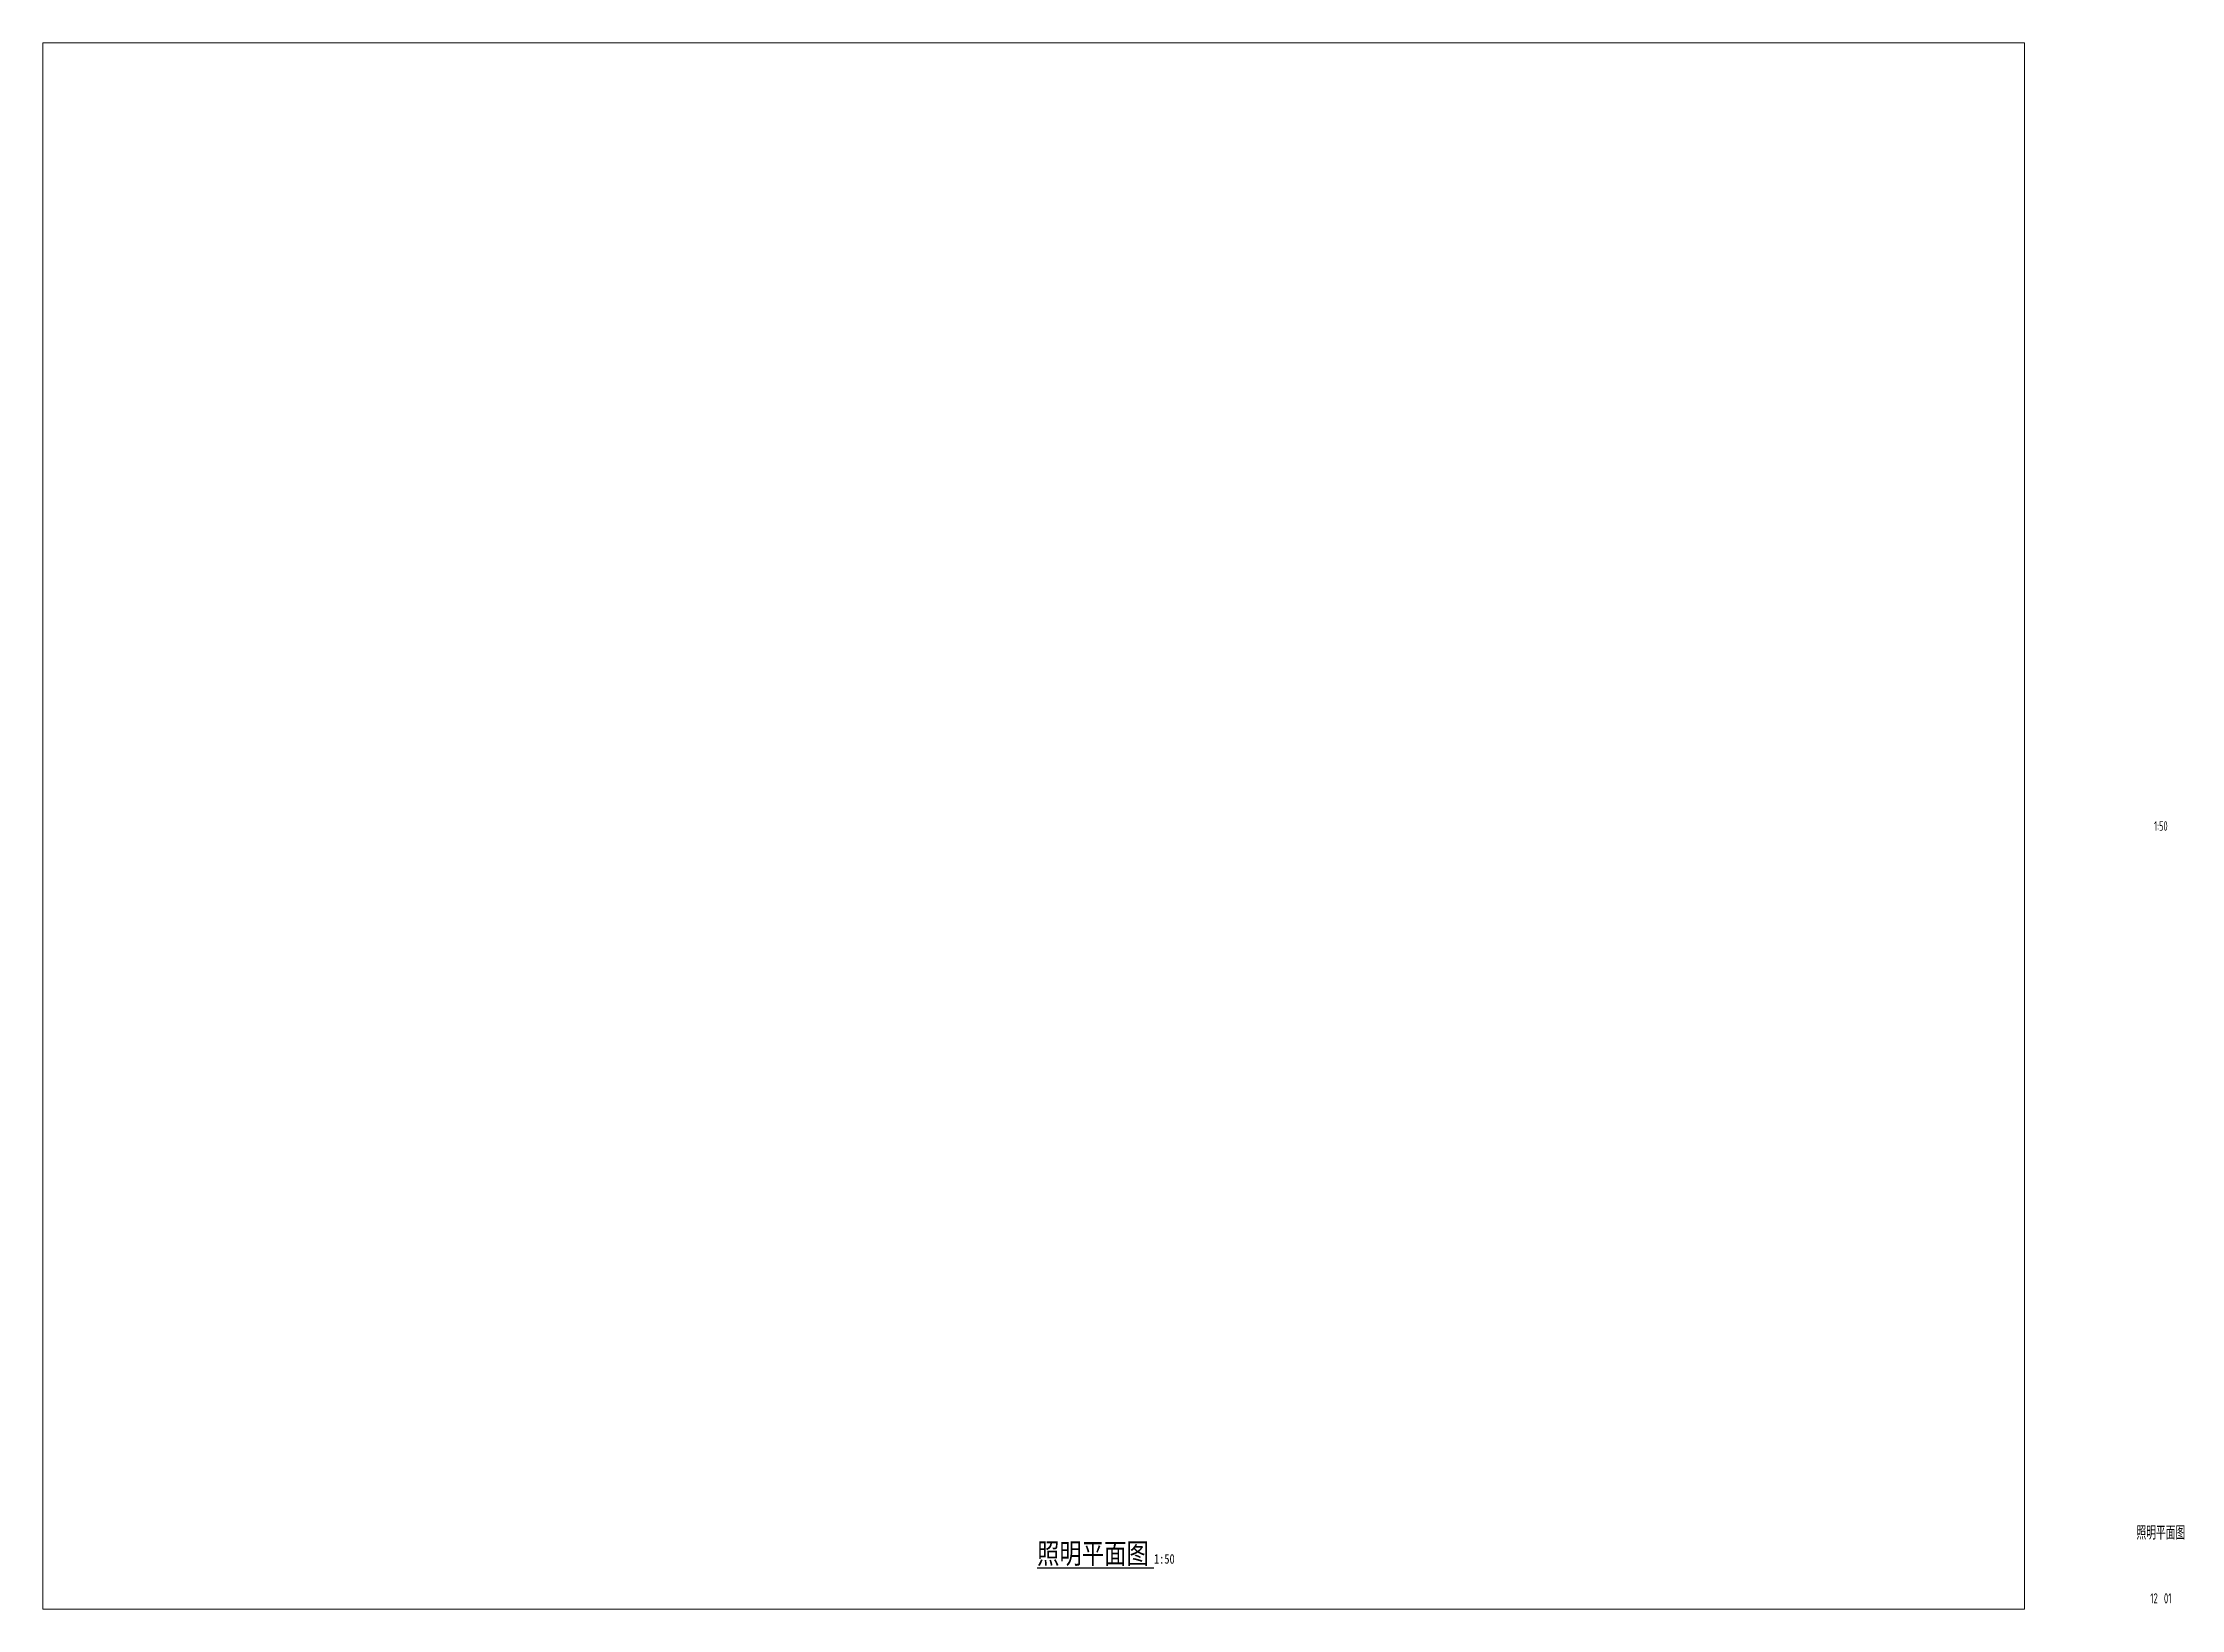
# Paper-space layout '照明平面图' of a CAD drawing. Header units: millimetres. Extents: x 25 to 808, y 10 to 584.
import ezdxf

# ---------------------------------------------------------------- set-up
doc = ezdxf.new("R2010")
doc.units = ezdxf.units.MM
doc.header["$LTSCALE"] = 500
doc.layers.add('C-SHET-PROF', color=6, linetype='Continuous')
doc.layers.add('E-SHET-VPRT', color=5, linetype='Continuous', plot=False)
doc.styles.add('TH-STYLE2', font='', dxfattribs={"width": 0.8})
doc.styles.add('TH-STYLE3', font='tssdeng.shx', dxfattribs={"width": 0.65, "bigfont": 'tssdchn.shx'})
doc.styles.get('TH-STYLE2').set_extended_font_data('STXihei')

psp = doc.layouts.new('照明平面图')

# ---------------------------------------------------------------- texts
at = {"layer": 'C-SHET-PROF', "attachment_point": 5}
for s, insert, char_height, style in [('1:50', (801, 297), 3.5, 'TH-STYLE3'), ('照明平面图', (801, 38), 5, 'TH-STYLE3'), ('{\\H1.071x;\\L照明平面图\\H0.4667x;\\l 1:50}', (414.5, 30), 7, 'TH-STYLE2'), ('{\\H1.071x;12}', (798.5, 14), 3.5, 'TH-STYLE3'), ('{\\H1.071x;01}', (803.5, 14), 3.5, 'TH-STYLE3')]:
    psp.add_mtext(s, dxfattribs=dict(at, insert=insert, char_height=char_height, style=style))

# ---------------------------------------------------------------- viewports
at = {"layer": 'E-SHET-VPRT'}
vp = psp.add_viewport(center=(388, 297), size=(726, 574), view_center_point=(9853.06, 9571.66), view_height=28700.0002, dxfattribs=at)
vp.frozen_layers = ['E-SHET-VPRT']

doc.saveas('drawing.dxf')
